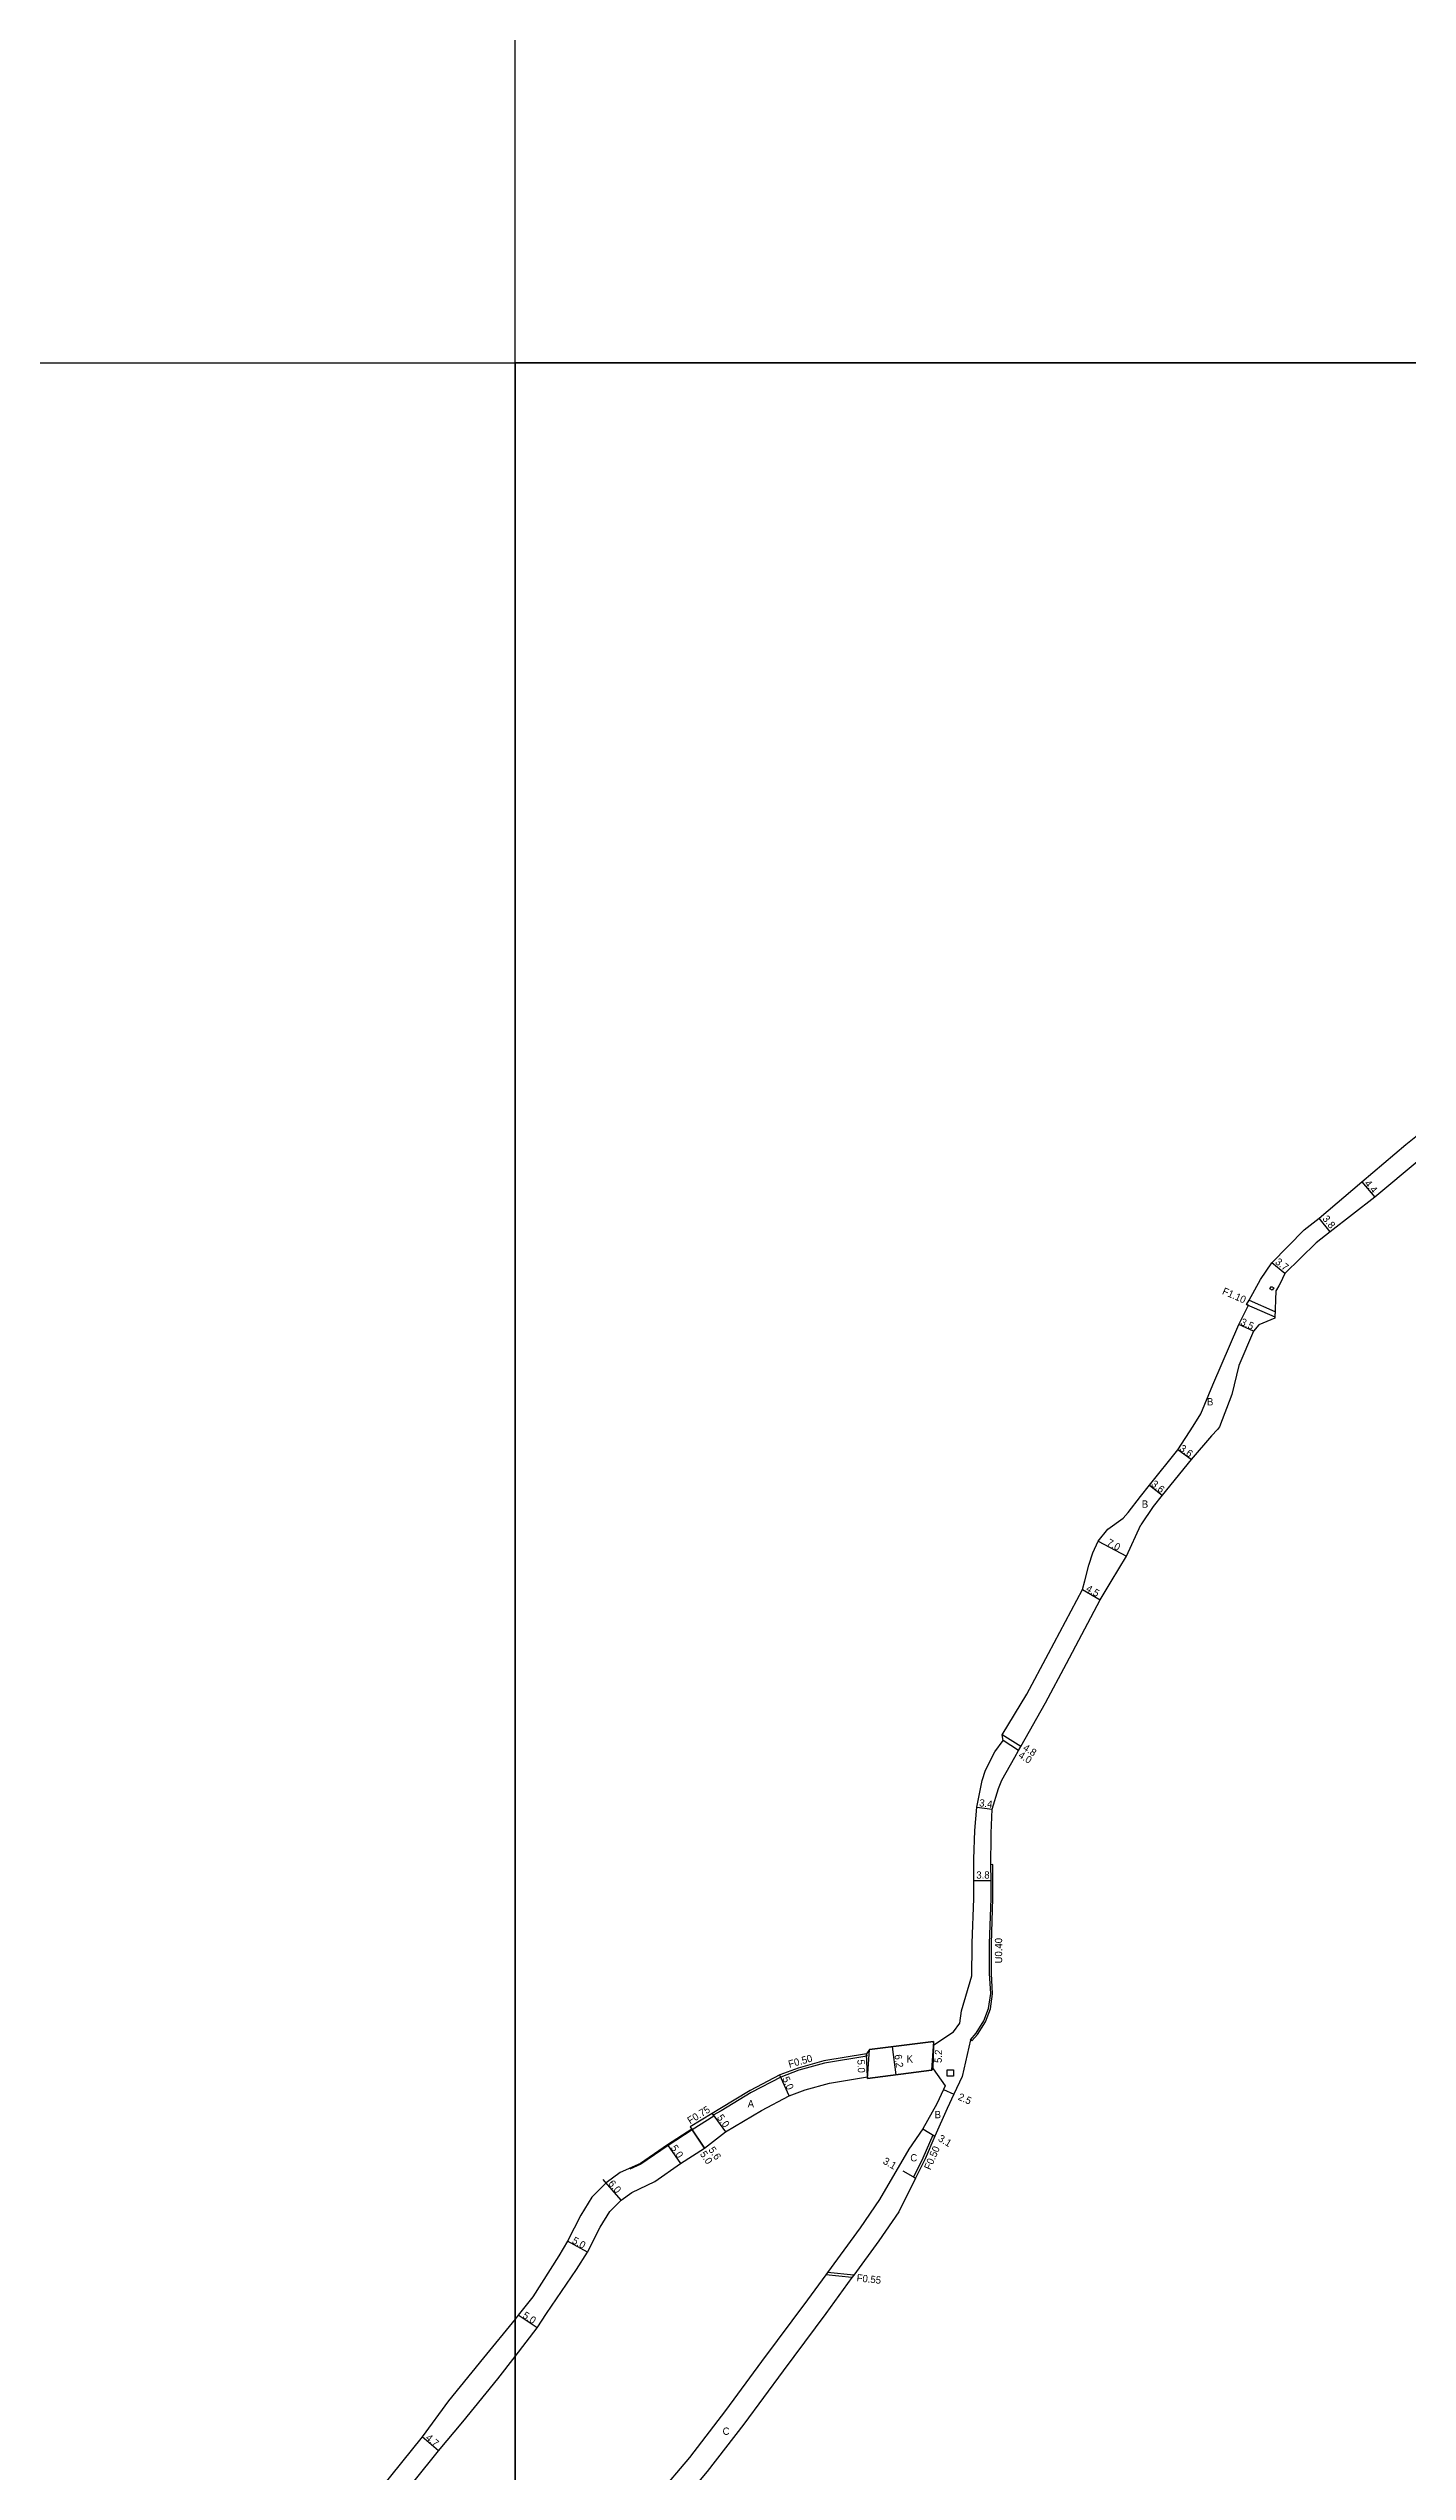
# Model space of a CAD drawing. Header units: metres. Extents: x -20000 to -17600, y -108000 to -105000.
# Drawn here: x -18502 to -18204, y -106062 to -105531 of the extents above; entities that cross this region are included whole.
import ezdxf

# ---------------------------------------------------------------- set-up
doc = ezdxf.new("R2010")
doc.units = ezdxf.units.M
doc.header["$LTSCALE"] = 2.5
for name, color, linetype in [('側溝・桝', 7, 'Continuous'), ('図郭', 7, 'Continuous'), ('幅員', 7, 'Continuous'), ('歩道・分離帯・安全施設', 7, 'Continuous'), ('舗装', 7, 'Continuous'), ('道路', 7, 'Continuous')]:
    doc.layers.add(name, color=color, linetype=linetype)
doc.styles.get("Standard").update_dxf_attribs({"font": ''})
doc.styles.get('Standard').set_extended_font_data('@MS PGothic')

msp = doc.modelspace()

# ---------------------------------------------------------------- linework, layer by layer
at = {"layer": '側溝・桝'}
for points in [[(-18234.61, -105802.95), (-18234.29, -105802.44), (-18233.78, -105802.75), (-18234.1, -105803.26)], [(-18305.31, -105975.5), (-18305.31, -105974.15), (-18303.96, -105974.15), (-18303.96, -105975.5)]]:
    msp.add_lwpolyline(points, close=True, dxfattribs=at)
for points in [[(-18239.73, -105806.4), (-18233.55, -105809.11)], [(-18239.19, -105805.43), (-18233.5, -105807.93)], [(-18299.94, -105967.8), (-18298.67, -105966.37), (-18296.95, -105963.6), (-18295.86, -105960.8), (-18295.36, -105957.46), (-18295.64, -105953), (-18295.63, -105946.48), (-18295.3, -105936.62), (-18295.32, -105932.62), (-18295.33, -105929.14), (-18295.73, -105929.24)], [(-18299.94, -105967.8), (-18300.24, -105967.53)], [(-18322.94, -105971.15), (-18332.22, -105972.69), (-18337.8, -105974.24), (-18341.76, -105975.71), (-18348.25, -105979.13), (-18354.86, -105983.13), (-18356.57, -105984.1)], [(-18323.02, -105970.66), (-18322.94, -105971.15)], [(-18356.44, -105984.31), (-18361.22, -105987.28)], [(-18356.83, -105983.68), (-18356.57, -105984.1), (-18356.44, -105984.31)], [(-18361.64, -105986.66), (-18361.3, -105987.16), (-18361.22, -105987.28)], [(-18308.46, -105988.4), (-18308.48, -105988.46), (-18310.63, -105993.47), (-18312.7, -105997.64)], [(-18308.46, -105988.4), (-18308.03, -105988.66)], [(-18312.7, -105997.64), (-18312.27, -105997.89)], [(-18326.19, -106019.68), (-18331.93, -106019.06)], [(-18325.81, -106019.16), (-18331.56, -106018.55)]]:
    msp.add_lwpolyline(points, dxfattribs=at)
at = {"layer": '図郭'}
for points in [[(-18400, -105000), (-17600, -105000), (-17600, -105600), (-18400, -105600)], [(-19200, -105600), (-18400, -105600), (-18400, -106200), (-19200, -106200)], [(-18400, -105600), (-17600, -105600), (-17600, -106200), (-18400, -106200)]]:
    msp.add_lwpolyline(points, close=True, dxfattribs=at)
at = {"layer": '幅員'}
for points in [[(-18214.47, -105779.54), (-18211.62, -105782.89)], [(-18221.44, -105790.44), (-18223.83, -105787.48)], [(-18231.31, -105799.56), (-18234.22, -105797.28)], [(-18238.22, -105812.27), (-18241.4, -105810.8)], [(-18251.9, -105840.35), (-18254.81, -105838.23)], [(-18261, -105845.97), (-18258.19, -105848.21)], [(-18272.21, -105858.23), (-18266.06, -105861.58)], [(-18275.7, -105868.87), (-18271.79, -105871.11)], [(-18289.19, -105903.28), (-18293.25, -105900.72)], [(-18289.7, -105904.11), (-18293.09, -105901.99)], [(-18298.82, -105916.54), (-18295.45, -105917)], [(-18299.52, -105932.64), (-18295.72, -105932.62)], [(-18308.43, -105973.89), (-18308.24, -105968.69)], [(-18322.8, -105975.66), (-18323.02, -105970.66)], [(-18317.35, -105969.07), (-18316.56, -105975.22)], [(-18339.92, -105979.83), (-18341.96, -105975.27)], [(-18306.12, -105978.43), (-18303.83, -105979.44)], [(-18356.83, -105983.68), (-18353.9, -105987.73)], [(-18361.64, -105986.66), (-18358.47, -105991.28)], [(-18358.47, -105991.28), (-18361.3, -105987.16)], [(-18310.67, -105987.05), (-18308.03, -105988.66)], [(-18366.58, -105990.58), (-18363.73, -105994.69)], [(-18376.78, -106002.69), (-18380.69, -105998.15)], [(-18312.27, -105997.89), (-18314.95, -105996.32)], [(-18384.12, -106014.1), (-18388.5, -106011.68)], [(-18395.13, -106030.66), (-18399.33, -106027.94)], [(-18416.79, -106057.63), (-18420.39, -106054.61)]]:
    msp.add_lwpolyline(points, dxfattribs=at)
at = {"layer": '歩道・分離帯・安全施設'}
msp.add_lwpolyline([(-18361.22, -105987.28), (-18366.49, -105990.7), (-18372.44, -105994.82), (-18374.86, -105995.88)], dxfattribs=at)
at = {"layer": '舗装'}
msp.add_lwpolyline([(-18310.67, -105987.05), (-18308.03, -105988.66)], dxfattribs=at)
at = {"layer": '道路'}
for points in [[(-18266.75, -105853.23), (-18265.64, -105851.96), (-18263, -105848.46), (-18261, -105845.97), (-18254.81, -105838.23), (-18251.4, -105833.07), (-18249.75, -105830.35), (-18247.12, -105823.99), (-18241.4, -105810.8), (-18239.33, -105806.57), (-18239.73, -105806.4), (-18239.19, -105805.43), (-18236.66, -105800.88), (-18234.22, -105797.28), (-18227.11, -105790.03), (-18223.83, -105787.48), (-18214.47, -105779.54), (-18204.8, -105771.33), (-18197.86, -105765.8)], [(-18201.9, -105774.78), (-18211.62, -105782.89), (-18221.44, -105790.44), (-18224.46, -105792.84), (-18231.31, -105799.56), (-18232.35, -105801.82), (-18232.66, -105802.33), (-18233.2, -105803.19), (-18233.28, -105803.37), (-18233.56, -105809.42)], [(-18233.56, -105809.42), (-18237.01, -105810.86), (-18238.22, -105812.27), (-18241.4, -105819.79), (-18242.93, -105826.11), (-18245.63, -105833.21), (-18246.13, -105833.78)], [(-18246.13, -105833.78), (-18247.44, -105835.18), (-18251.9, -105840.35), (-18258.19, -105848.21), (-18260.16, -105850.68), (-18262.89, -105854.72)], [(-18299.83, -105946.86), (-18299.83, -105946.4), (-18299.5, -105936.55), (-18299.52, -105932.64), (-18299.45, -105927.93), (-18299.26, -105921.7), (-18298.82, -105916.54), (-18297.65, -105910.7), (-18296.94, -105908.46), (-18294.85, -105904.45), (-18293.09, -105901.99), (-18293.25, -105900.72), (-18287.87, -105891.8), (-18283.09, -105882.9), (-18275.7, -105868.87), (-18275.17, -105866.98), (-18274.29, -105863.5), (-18273.44, -105860.79), (-18272.21, -105858.23), (-18270.12, -105855.6), (-18266.75, -105853.23)], [(-18266.06, -105861.58), (-18262.89, -105854.72)], [(-18295.72, -105922.89), (-18295.72, -105922.28), (-18295.45, -105917), (-18294.08, -105912.46), (-18293.38, -105910.66), (-18290.53, -105905.61), (-18289.7, -105904.11), (-18289.19, -105903.28), (-18283.75, -105893.68), (-18279.2, -105885.08), (-18271.79, -105871.11), (-18269.38, -105867.09), (-18266.06, -105861.58)], [(-18300.24, -105967.53), (-18298.99, -105966.13), (-18297.31, -105963.42), (-18296.25, -105960.7), (-18295.76, -105957.44), (-18296.04, -105953.02), (-18296.03, -105946.48), (-18295.7, -105936.62), (-18295.72, -105932.62), (-18295.73, -105929.24), (-18295.72, -105922.89)], [(-18308.24, -105968.69), (-18303.94, -105965.81), (-18302.52, -105963.91), (-18302.16, -105961.2), (-18299.95, -105953.52), (-18299.83, -105946.86)], [(-18300.24, -105967.53), (-18302.06, -105975.62), (-18303.83, -105979.44), (-18305.31, -105982.62), (-18308.03, -105988.66), (-18310.18, -105993.68), (-18312.27, -105997.89), (-18315.92, -106005.24), (-18320.32, -106011.64), (-18325.81, -106019.16), (-18326.19, -106019.68), (-18331.91, -106027.52), (-18341.24, -106040.11), (-18349.91, -106051.82), (-18357.9, -106062.2), (-18364.93, -106070.59), (-18370.76, -106077.02), (-18374.33, -106080.39), (-18382.11, -106086.4), (-18391.54, -106092.78), (-18400, -106097.94)], [(-18308.24, -105968.69), (-18308.33, -105967.91), (-18322.32, -105969.71), (-18323.02, -105970.66)], [(-18308.33, -105967.91), (-18322.32, -105969.71)], [(-18308.43, -105973.89), (-18305.77, -105977.65), (-18306.12, -105978.43), (-18307.6, -105981.62), (-18310.67, -105987.05), (-18313.69, -105991.55), (-18320.15, -106002.56), (-18324.4, -106008.75), (-18331.56, -106018.55), (-18331.93, -106019.06), (-18335.94, -106024.55), (-18345.98, -106038.1), (-18353.92, -106048.84), (-18361.8, -106059.07), (-18368.7, -106067.31), (-18374.33, -106073.52), (-18377.58, -106076.59), (-18385.04, -106082.35), (-18394.24, -106088.57), (-18400, -106092.09)], [(-18323.02, -105970.66), (-18332.33, -105972.2), (-18337.96, -105973.76), (-18341.96, -105975.26), (-18348.5, -105978.69), (-18355.11, -105982.7), (-18356.83, -105983.68), (-18361.64, -105986.66), (-18361.3, -105987.16)], [(-18322.8, -105975.66), (-18322.78, -105976.02), (-18308.79, -105974.22), (-18308.43, -105973.89)], [(-18369.4, -105998.61), (-18363.73, -105994.69), (-18358.47, -105991.28), (-18353.9, -105987.73), (-18346.04, -105983.05), (-18339.92, -105979.83), (-18336.41, -105978.52), (-18331.11, -105977.05), (-18322.8, -105975.66)], [(-18308.79, -105974.22), (-18322.78, -105976.02)], [(-18361.3, -105987.16), (-18366.58, -105990.58), (-18372.51, -105994.68), (-18376.94, -105996.63), (-18380.05, -105998.89), (-18383.19, -106002.08), (-18385.6, -106005.97)], [(-18400, -106037), (-18395.13, -106030.66), (-18393.12, -106027.57), (-18386.53, -106017.88), (-18384.12, -106014.1), (-18381.34, -106008.6), (-18379.23, -106005.18), (-18376.78, -106002.69), (-18374.43, -106000.99), (-18372.76, -106000.25), (-18369.4, -105998.61)], [(-18385.6, -106005.97), (-18388.5, -106011.68), (-18390.39, -106014.88), (-18396.14, -106023.89), (-18399.33, -106027.94), (-18400, -106028.76)], [(-18400, -106028.76), (-18406.94, -106037.26), (-18414.55, -106046.68), (-18420.39, -106054.61), (-18436.38, -106074.43), (-18448.65, -106089.37), (-18458.34, -106102.95), (-18463.94, -106110.81), (-18467.31, -106118.85), (-18473.4, -106137.47), (-18475.75, -106144.65), (-18478.14, -106151.05), (-18478.33, -106151.56), (-18478.63, -106152.36), (-18480.57, -106157.57), (-18481.73, -106160.48), (-18486.19, -106170.9), (-18495.73, -106191.5)], [(-18433.05, -106077.98), (-18416.79, -106057.63), (-18411.44, -106051.27), (-18403.76, -106041.9), (-18400, -106037)]]:
    msp.add_lwpolyline(points, dxfattribs=at)
msp.add_lwpolyline([(-18322.32, -105969.71), (-18308.33, -105967.91), (-18308.79, -105974.22), (-18322.78, -105976.02)], close=True, dxfattribs=at)

# ---------------------------------------------------------------- texts
at = {"layer": '側溝・桝'}
for s, rotation, p in [('F1.10', 336.2994, (-18245.2, -105804.05)), ('U0.40', 89.9124, (-18293.28, -105950.82)), ('F0.50', 15.5556, (-18339.88, -105973.71)), ('F0.75', 31.8472, (-18361.64, -105986.1)), ('F0.50', 66.7469, (-18308.99, -105996.21)), ('F0.55', 353.9103, (-18325.22, -106020.49))]:
    msp.add_text(s, height=1.6, rotation=rotation, dxfattribs=at).set_placement(p)
at = {"layer": '幅員'}
for s, rotation, p in [('4.4', 310.3138, (-18214, -105779.93)), ('3.8', 308.8697, (-18223.2, -105787.64)), ('3.7', 321.7963, (-18233.6, -105797.32)), ('3.5', 335.2358, (-18241.22, -105810.77)), ('3.6', 324.0298, (-18254.59, -105838.27)), ('3.6', 321.3552, (-18260.78, -105846.01)), ('7.0', 331.3747, (-18270.49, -105859.05)), ('4.5', 330.1946, (-18275.08, -105869.11)), ('4.0', 328.0638, (-18289.88, -105905.57)), ('4.8', 327.7119, (-18288.87, -105903.95)), ('3.4', 352.2004, (-18298.39, -105916.35)), ('3.8', 0.2722, (-18298.94, -105932.24)), ('5.0', 272.4778, (-18325.01, -105971.92)), ('6.2', 277.3255, (-18316.87, -105970.85)), ('5.2', 87.8524, (-18306.53, -105972.65)), ('5.0', 294.0889, (-18341.5, -105976.05)), ('2.5', 336.3256, (-18303.1, -105980.63)), ('5.0', 305.9473, (-18355.86, -105984.61)), ('3.1', 328.6722, (-18307.46, -105989.6)), ('5.0', 304.6701, (-18365.98, -105991.26)), ('5.0', 304.471, (-18359.58, -105992.6)), ('5.6', 304.471, (-18357.71, -105991.66)), ('3.1', 329.5964, (-18319.56, -105994.58)), ('6.0', 310.7399, (-18379.7, -105999.14)), ('5.0', 331.0175, (-18387.66, -106012.03)), ('5.0', 327.0294, (-18398.52, -106028.35)), ('4.7', 319.9572, (-18419.75, -106055.02))]:
    msp.add_text(s, height=1.6, rotation=rotation, dxfattribs=at).set_placement(p)
at = {"layer": '舗装'}
for s, p in [('B', (-18248.4, -105828.51)), ('B', (-18262.68, -105850.93)), ('K', (-18314.22, -105972.53)), ('A', (-18349.04, -105982.37)), ('B', (-18308.07, -105984.75)), ('C ', (-18313.4, -105994.21)), ('C ', (-18354.53, -106054.14))]:
    msp.add_text(s, height=1.6, dxfattribs=at).set_placement(p)

doc.saveas('drawing.dxf')
